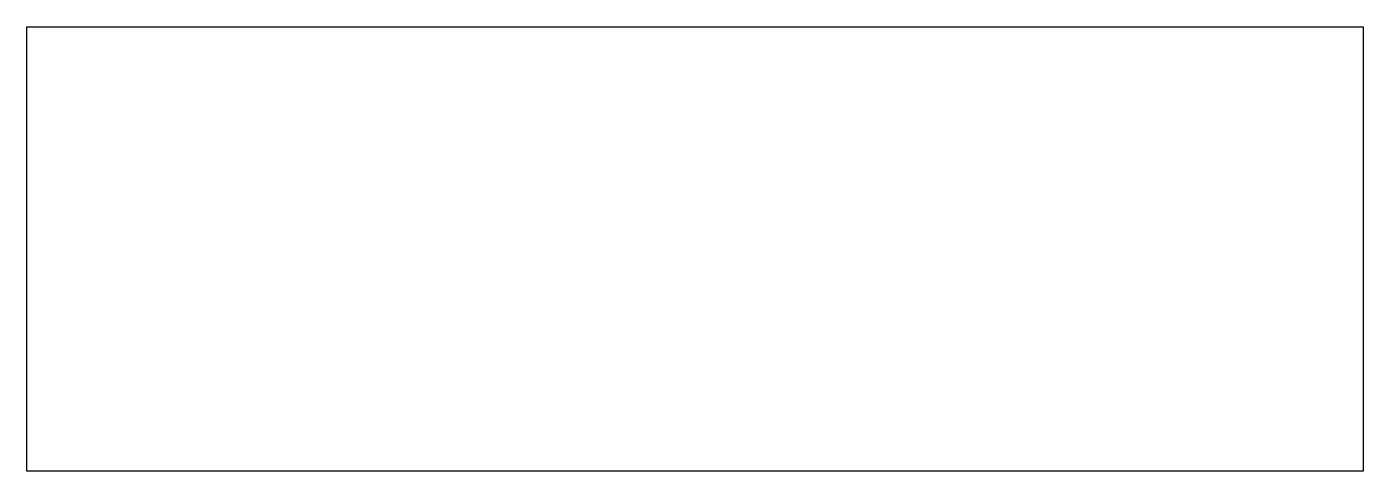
# Model space of a CAD drawing. Header units: inches. Extents: x 74.549 to 74.681, y 715.296 to 715.34.
import ezdxf

# ---------------------------------------------------------------- set-up
doc = ezdxf.new("R2010")
doc.units = ezdxf.units.IN
doc.header["$LTSCALE"] = 48
doc.header["$MEASUREMENT"] = 0

msp = doc.modelspace()

# ---------------------------------------------------------------- linework, layer by layer
msp.add_lwpolyline([(74.54876, 715.33989), (74.68144, 715.33989), (74.68144, 715.29569), (74.54876, 715.29569)], close=True)

doc.saveas('drawing.dxf')
